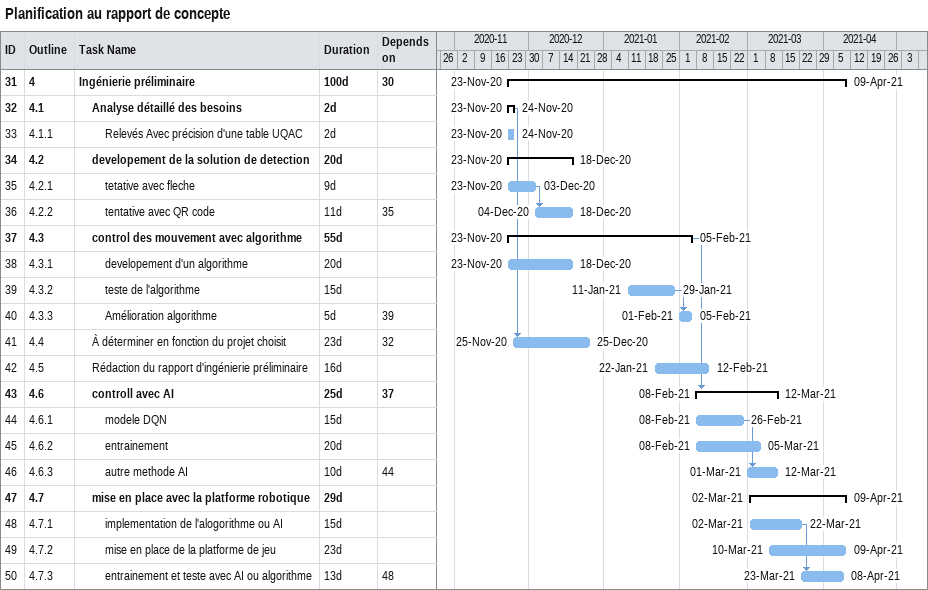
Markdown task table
Planification au rapport de concepte

| ID | WBS | Task | Duration | Start | Finish | Predecessors |
|---|---|---|---|---|---|---|
| 31 | 4 | **Ingénierie préliminaire** | 100d | 2020-11-23 | 2021-04-09 | 30 |
| 32 | 4.1 | **Analyse détaillé des besoins** | 2d | 2020-11-23 | 2020-11-24 |  |
| 33 | 4.1.1 | Relevés Avec précision d'une table UQAC | 2d | 2020-11-23 | 2020-11-24 |  |
| 34 | 4.2 | **developement de la solution de detection** | 20d | 2020-11-23 | 2020-12-18 |  |
| 35 | 4.2.1 | tetative avec fleche | 9d | 2020-11-23 | 2020-12-03 |  |
| 36 | 4.2.2 | tentative avec QR code | 11d | 2020-12-04 | 2020-12-18 | 35 |
| 37 | 4.3 | **control des mouvement avec algorithme** | 55d | 2020-11-23 | 2021-02-05 |  |
| 38 | 4.3.1 | developement d'un algorithme | 20d | 2020-11-23 | 2020-12-18 |  |
| 39 | 4.3.2 | teste de l'algorithme | 15d | 2021-01-11 | 2021-01-29 |  |
| 40 | 4.3.3 | Amélioration algorithme | 5d | 2021-02-01 | 2021-02-05 | 39 |
| 41 | 4.4 | À déterminer en fonction du projet choisit | 23d | 2020-11-25 | 2020-12-25 | 32 |
| 42 | 4.5 | Rédaction du rapport d'ingénierie préliminaire | 16d | 2021-01-22 | 2021-02-12 |  |
| 43 | 4.6 | **controll avec AI** | 25d | 2021-02-08 | 2021-03-12 | 37 |
| 44 | 4.6.1 | modele DQN | 15d | 2021-02-08 | 2021-02-26 |  |
| 45 | 4.6.2 | entrainement | 20d | 2021-02-08 | 2021-03-05 |  |
| 46 | 4.6.3 | autre methode AI | 10d | 2021-03-01 | 2021-03-12 | 44 |
| 47 | 4.7 | **mise en place avec la platforme robotique** | 29d | 2021-03-02 | 2021-04-09 |  |
| 48 | 4.7.1 | implementation de l'alogorithme ou AI | 15d | 2021-03-02 | 2021-03-22 |  |
| 49 | 4.7.2 | mise en place de la platforme de jeu | 23d | 2021-03-10 | 2021-04-09 |  |
| 50 | 4.7.3 | entrainement et teste avec AI ou algorithme | 13d | 2021-03-23 | 2021-04-08 | 48 |
